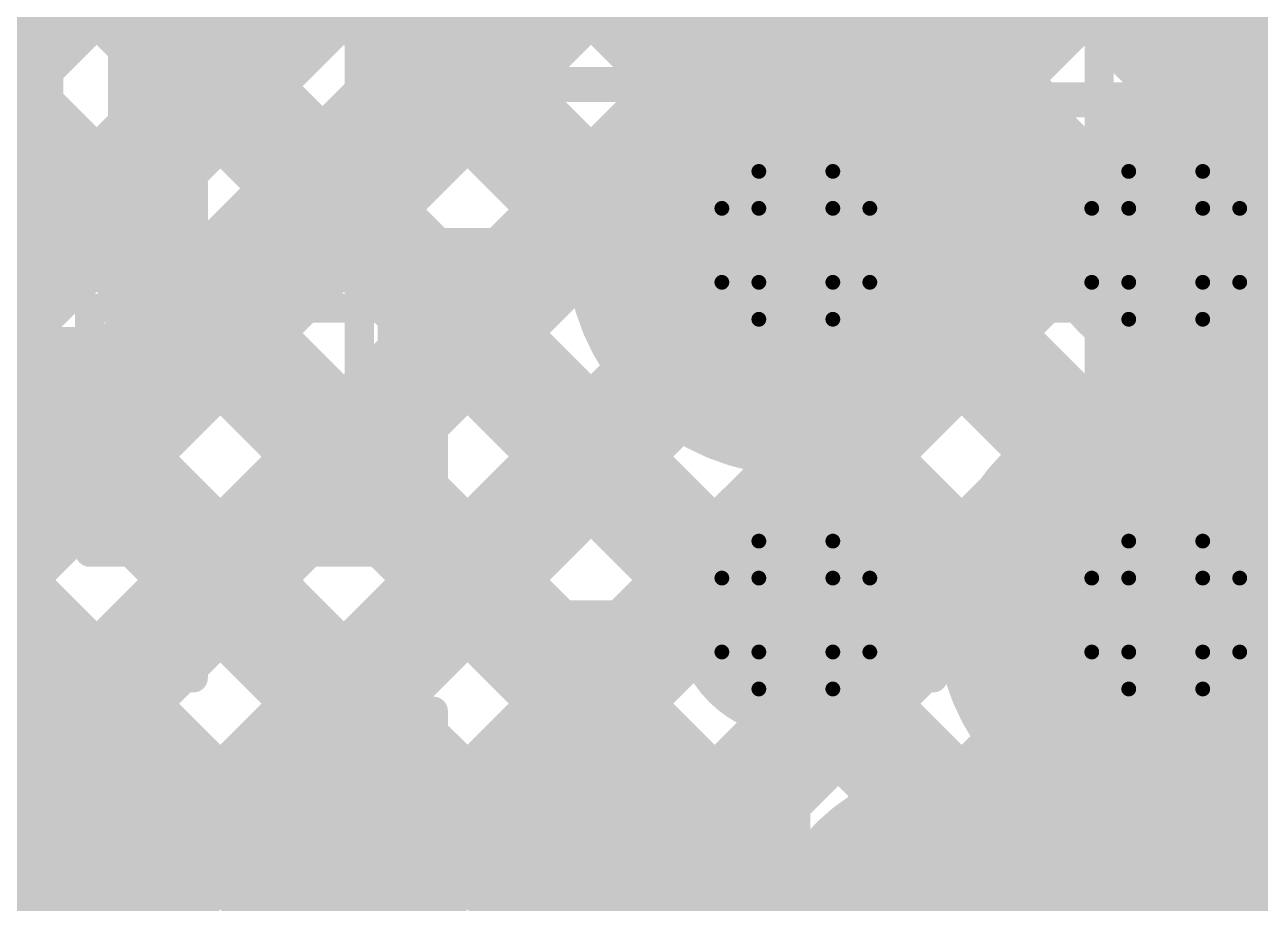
# Model space of a CAD drawing. Header units: millimetres. Extents: x 13 to 259, y -2 to 326.
# Drawn here: x 129.577 to 133.82, y 79.076 to 82.094 of the extents above; entities that cross this region are included whole.
import ezdxf

# ---------------------------------------------------------------- set-up
doc = ezdxf.new("R2010")
doc.units = ezdxf.units.MM
for name, color, linetype in [('BottomLayer', 5, 'Continuous'), ('ConnectLayer', 7, 'Continuous'), ('DrillDrawing', 1, 'Continuous'), ('Mechanical14', 56, 'Continuous'), ('Mechanical8', 56, 'Continuous'), ('MidLayer1', 16, 'Continuous'), ('MidLayer2', 76, 'Continuous'), ('MidLayer3', 90, 'Continuous'), ('MidLayer4', 156, 'Continuous'), ('MidLayer5', 130, 'Continuous'), ('MidLayer6', 216, 'Continuous'), ('MultiLayer', 9, 'Continuous'), ('TopLayer', 1, 'Continuous'), ('TopPaste', 8, 'Continuous'), ('TopSolder', 216, 'Continuous')]:
    doc.layers.add(name, color=color, linetype=linetype)

# ---------------------------------------------------------------- blocks, each defined once
blk = doc.blocks.new('SAMTEC_ASP_127797_01_185')
at = {"layer": 'Mechanical14', "const_width": 0.1}
for points in [[(20.6248, -1.8796), (20.0152, -1.8796)], [(20.6248, -2.0206), (20.6248, -1.8796)], [(21.8948, -1.8796), (21.2852, -1.8796)], [(21.2852, -2.0206), (21.2852, -1.8796)], [(21.8948, -2.0206), (21.8948, -1.8796)], [(23.1648, -1.8796), (22.5552, -1.8796)], [(22.5552, -2.0206), (22.5552, -1.8796)], [(23.1648, -2.0206), (23.1648, -1.8796)], [(20.7391, -2.0206), (20.6248, -2.0206)], [(20.7391, -2.3762), (20.7391, -2.0206)], [(21.2852, -2.0206), (21.1709, -2.0206)], [(21.1709, -2.3762), (21.1709, -2.0206)], [(22.0091, -2.0206), (21.8948, -2.0206)], [(22.0091, -2.3762), (22.0091, -2.0206)], [(22.5552, -2.0206), (22.4409, -2.0206)], [(22.4409, -2.3762), (22.4409, -2.0206)], [(23.2791, -2.0206), (23.1648, -2.0206)], [(20.7391, -2.1336), (19.9009, -2.1336)], [(22.0091, -2.1336), (21.1709, -2.1336)], [(23.2791, -2.1336), (22.4409, -2.1336)], [(21.1709, -2.3762), (20.7391, -2.3762)], [(22.4409, -2.3762), (22.0091, -2.3762)], [(20.7391, -3.0594), (20.7391, -2.7038)], [(21.1709, -2.7038), (20.7391, -2.7038)], [(21.1709, -3.0594), (21.1709, -2.7038)], [(22.4409, -2.7038), (22.0091, -2.7038)], [(22.0091, -3.0594), (22.0091, -2.7038)], [(22.4409, -3.0594), (22.4409, -2.7038)], [(20.7391, -2.9464), (19.9009, -2.9464)], [(22.0091, -2.9464), (21.1709, -2.9464)], [(23.2791, -2.9464), (22.4409, -2.9464)], [(20.6248, -3.2004), (20.6248, -3.0594)], [(20.7391, -3.0594), (20.6248, -3.0594)], [(21.2852, -3.0594), (21.1709, -3.0594)], [(21.2852, -3.2004), (21.2852, -3.0594)], [(21.8948, -3.2004), (21.8948, -3.0594)], [(22.0091, -3.0594), (21.8948, -3.0594)], [(22.5552, -3.0594), (22.4409, -3.0594)], [(22.5552, -3.2004), (22.5552, -3.0594)], [(23.1648, -3.2004), (23.1648, -3.0594)], [(23.2791, -3.0594), (23.1648, -3.0594)], [(20.6248, -3.2004), (20.0152, -3.2004)], [(21.8948, -3.2004), (21.2852, -3.2004)], [(23.1648, -3.2004), (22.5552, -3.2004)], [(20.6248, -4.4196), (20.0152, -4.4196)], [(20.6248, -4.5606), (20.6248, -4.4196)], [(21.8948, -4.4196), (21.2852, -4.4196)], [(21.2852, -4.5606), (21.2852, -4.4196)], [(21.8948, -4.5606), (21.8948, -4.4196)], [(23.1648, -4.4196), (22.5552, -4.4196)], [(22.5552, -4.5606), (22.5552, -4.4196)], [(23.1648, -4.5606), (23.1648, -4.4196)], [(20.7391, -4.5606), (20.6248, -4.5606)], [(20.7391, -4.9162), (20.7391, -4.5606)], [(21.2852, -4.5606), (21.1709, -4.5606)], [(21.1709, -4.9162), (21.1709, -4.5606)], [(22.0091, -4.5606), (21.8948, -4.5606)], [(22.0091, -4.9162), (22.0091, -4.5606)], [(22.5552, -4.5606), (22.4409, -4.5606)], [(22.4409, -4.9162), (22.4409, -4.5606)], [(23.2791, -4.5606), (23.1648, -4.5606)], [(20.7391, -4.6736), (19.9009, -4.6736)], [(22.0091, -4.6736), (21.1709, -4.6736)], [(23.2791, -4.6736), (22.4409, -4.6736)], [(21.1709, -4.9162), (20.7391, -4.9162)], [(22.4409, -4.9162), (22.0091, -4.9162)], [(20.7391, -5.5994), (20.7391, -5.2438)], [(21.1709, -5.2438), (20.7391, -5.2438)], [(21.1709, -5.5994), (21.1709, -5.2438)], [(22.0091, -5.5994), (22.0091, -5.2438)], [(22.4409, -5.2438), (22.0091, -5.2438)], [(22.4409, -5.5994), (22.4409, -5.2438)], [(20.7391, -5.4864), (19.9009, -5.4864)], [(20.7391, -5.4864), (19.9009, -5.4864)], [(22.0091, -5.4864), (21.1709, -5.4864)], [(22.0091, -5.4864), (21.1709, -5.4864)], [(23.2791, -5.4864), (22.4409, -5.4864)], [(23.2791, -5.4864), (22.4409, -5.4864)], [(20.6248, -5.7404), (20.6248, -5.5994)], [(20.7391, -5.5994), (20.6248, -5.5994)], [(21.2852, -5.5994), (21.1709, -5.5994)], [(21.2852, -5.7404), (21.2852, -5.5994)], [(21.8948, -5.7404), (21.8948, -5.5994)], [(22.0091, -5.5994), (21.8948, -5.5994)], [(22.5552, -5.5994), (22.4409, -5.5994)], [(22.5552, -5.7404), (22.5552, -5.5994)], [(23.1648, -5.7404), (23.1648, -5.5994)], [(23.2791, -5.5994), (23.1648, -5.5994)], [(20.6248, -5.7404), (20.0152, -5.7404)], [(20.6248, -5.7404), (20.0152, -5.7404)], [(21.8948, -5.7404), (21.2852, -5.7404)], [(21.8948, -5.7404), (21.2852, -5.7404)], [(23.1648, -5.7404), (22.5552, -5.7404)], [(23.1648, -5.7404), (22.5552, -5.7404)]]:
    blk.add_lwpolyline(points, dxfattribs=at)
at = {"layer": 'Mechanical14', "const_width": 0.05}
for points in [[(20.5998, -1.8796, 1), (20.6498, -1.8796, 1)], [(20.5998, -1.8796, 1), (20.6498, -1.8796, 1)], [(21.2602, -1.8796, 1), (21.3102, -1.8796, 1)], [(21.2602, -1.8796, 1), (21.3102, -1.8796, 1)], [(21.8698, -1.8796, 1), (21.9198, -1.8796, 1)], [(21.8698, -1.8796, 1), (21.9198, -1.8796, 1)], [(22.5302, -1.8796, 1), (22.5802, -1.8796, 1)], [(22.5302, -1.8796, 1), (22.5802, -1.8796, 1)], [(23.1398, -1.8796, 1), (23.1898, -1.8796, 1)], [(23.1398, -1.8796, 1), (23.1898, -1.8796, 1)], [(20.5998, -2.0206, 1), (20.6498, -2.0206, 1)], [(20.5998, -2.0206, 1), (20.6498, -2.0206, 1)], [(20.7141, -2.0206, 1), (20.7641, -2.0206, 1)], [(20.7141, -2.0206, 1), (20.7641, -2.0206, 1)], [(21.1459, -2.0206, 1), (21.1959, -2.0206, 1)], [(21.1459, -2.0206, 1), (21.1959, -2.0206, 1)], [(21.2602, -2.0206, 1), (21.3102, -2.0206, 1)], [(21.2602, -2.0206, 1), (21.3102, -2.0206, 1)], [(21.8698, -2.0206, 1), (21.9198, -2.0206, 1)], [(21.8698, -2.0206, 1), (21.9198, -2.0206, 1)], [(21.9841, -2.0206, 1), (22.0341, -2.0206, 1)], [(21.9841, -2.0206, 1), (22.0341, -2.0206, 1)], [(22.4159, -2.0206, 1), (22.4659, -2.0206, 1)], [(22.4159, -2.0206, 1), (22.4659, -2.0206, 1)], [(22.5302, -2.0206, 1), (22.5802, -2.0206, 1)], [(22.5302, -2.0206, 1), (22.5802, -2.0206, 1)], [(23.1398, -2.0206, 1), (23.1898, -2.0206, 1)], [(23.1398, -2.0206, 1), (23.1898, -2.0206, 1)], [(20.7141, -2.1336, 1), (20.7641, -2.1336, 1)], [(21.1459, -2.1336, 1), (21.1959, -2.1336, 1)], [(21.9841, -2.1336, 1), (22.0341, -2.1336, 1)], [(22.4159, -2.1336, 1), (22.4659, -2.1336, 1)], [(20.7141, -2.3762, 1), (20.7641, -2.3762, 1)], [(20.7141, -2.3762, 1), (20.7641, -2.3762, 1)], [(21.1459, -2.3762, 1), (21.1959, -2.3762, 1)], [(21.1459, -2.3762, 1), (21.1959, -2.3762, 1)], [(21.9841, -2.3762, 1), (22.0341, -2.3762, 1)], [(21.9841, -2.3762, 1), (22.0341, -2.3762, 1)], [(22.4159, -2.3762, 1), (22.4659, -2.3762, 1)], [(22.4159, -2.3762, 1), (22.4659, -2.3762, 1)], [(20.7141, -2.7038, 1), (20.7641, -2.7038, 1)], [(20.7141, -2.7038, 1), (20.7641, -2.7038, 1)], [(21.1459, -2.7038, 1), (21.1959, -2.7038, 1)], [(21.1459, -2.7038, 1), (21.1959, -2.7038, 1)], [(21.9841, -2.7038, 1), (22.0341, -2.7038, 1)], [(21.9841, -2.7038, 1), (22.0341, -2.7038, 1)], [(22.4159, -2.7038, 1), (22.4659, -2.7038, 1)], [(22.4159, -2.7038, 1), (22.4659, -2.7038, 1)], [(20.7141, -2.9464, 1), (20.7641, -2.9464, 1)], [(21.1459, -2.9464, 1), (21.1959, -2.9464, 1)], [(21.9841, -2.9464, 1), (22.0341, -2.9464, 1)], [(22.4159, -2.9464, 1), (22.4659, -2.9464, 1)], [(20.5998, -3.0594, 1), (20.6498, -3.0594, 1)], [(20.5998, -3.0594, 1), (20.6498, -3.0594, 1)], [(20.7141, -3.0594, 1), (20.7641, -3.0594, 1)], [(20.7141, -3.0594, 1), (20.7641, -3.0594, 1)], [(21.1459, -3.0594, 1), (21.1959, -3.0594, 1)], [(21.1459, -3.0594, 1), (21.1959, -3.0594, 1)], [(21.2602, -3.0594, 1), (21.3102, -3.0594, 1)], [(21.2602, -3.0594, 1), (21.3102, -3.0594, 1)], [(21.8698, -3.0594, 1), (21.9198, -3.0594, 1)], [(21.8698, -3.0594, 1), (21.9198, -3.0594, 1)], [(21.9841, -3.0594, 1), (22.0341, -3.0594, 1)], [(21.9841, -3.0594, 1), (22.0341, -3.0594, 1)], [(22.4159, -3.0594, 1), (22.4659, -3.0594, 1)], [(22.4159, -3.0594, 1), (22.4659, -3.0594, 1)], [(22.5302, -3.0594, 1), (22.5802, -3.0594, 1)], [(22.5302, -3.0594, 1), (22.5802, -3.0594, 1)], [(23.1398, -3.0594, 1), (23.1898, -3.0594, 1)], [(23.1398, -3.0594, 1), (23.1898, -3.0594, 1)], [(20.5998, -3.2004, 1), (20.6498, -3.2004, 1)], [(20.5998, -3.2004, 1), (20.6498, -3.2004, 1)], [(21.2602, -3.2004, 1), (21.3102, -3.2004, 1)], [(21.2602, -3.2004, 1), (21.3102, -3.2004, 1)], [(21.8698, -3.2004, 1), (21.9198, -3.2004, 1)], [(21.8698, -3.2004, 1), (21.9198, -3.2004, 1)], [(22.5302, -3.2004, 1), (22.5802, -3.2004, 1)], [(22.5302, -3.2004, 1), (22.5802, -3.2004, 1)], [(23.1398, -3.2004, 1), (23.1898, -3.2004, 1)], [(23.1398, -3.2004, 1), (23.1898, -3.2004, 1)], [(20.5998, -4.4196, 1), (20.6498, -4.4196, 1)], [(20.5998, -4.4196, 1), (20.6498, -4.4196, 1)], [(21.2602, -4.4196, 1), (21.3102, -4.4196, 1)], [(21.2602, -4.4196, 1), (21.3102, -4.4196, 1)], [(21.8698, -4.4196, 1), (21.9198, -4.4196, 1)], [(21.8698, -4.4196, 1), (21.9198, -4.4196, 1)], [(22.5302, -4.4196, 1), (22.5802, -4.4196, 1)], [(22.5302, -4.4196, 1), (22.5802, -4.4196, 1)], [(23.1398, -4.4196, 1), (23.1898, -4.4196, 1)], [(23.1398, -4.4196, 1), (23.1898, -4.4196, 1)], [(20.5998, -4.5606, 1), (20.6498, -4.5606, 1)], [(20.5998, -4.5606, 1), (20.6498, -4.5606, 1)], [(20.7141, -4.5606, 1), (20.7641, -4.5606, 1)], [(20.7141, -4.5606, 1), (20.7641, -4.5606, 1)], [(21.1459, -4.5606, 1), (21.1959, -4.5606, 1)], [(21.1459, -4.5606, 1), (21.1959, -4.5606, 1)], [(21.2602, -4.5606, 1), (21.3102, -4.5606, 1)], [(21.2602, -4.5606, 1), (21.3102, -4.5606, 1)], [(21.8698, -4.5606, 1), (21.9198, -4.5606, 1)], [(21.8698, -4.5606, 1), (21.9198, -4.5606, 1)], [(21.9841, -4.5606, 1), (22.0341, -4.5606, 1)], [(21.9841, -4.5606, 1), (22.0341, -4.5606, 1)], [(22.4159, -4.5606, 1), (22.4659, -4.5606, 1)], [(22.4159, -4.5606, 1), (22.4659, -4.5606, 1)], [(22.5302, -4.5606, 1), (22.5802, -4.5606, 1)], [(22.5302, -4.5606, 1), (22.5802, -4.5606, 1)], [(23.1398, -4.5606, 1), (23.1898, -4.5606, 1)], [(23.1398, -4.5606, 1), (23.1898, -4.5606, 1)], [(20.7141, -4.6736, 1), (20.7641, -4.6736, 1)], [(21.1459, -4.6736, 1), (21.1959, -4.6736, 1)], [(21.9841, -4.6736, 1), (22.0341, -4.6736, 1)], [(22.4159, -4.6736, 1), (22.4659, -4.6736, 1)], [(20.7141, -4.9162, 1), (20.7641, -4.9162, 1)], [(20.7141, -4.9162, 1), (20.7641, -4.9162, 1)], [(21.1459, -4.9162, 1), (21.1959, -4.9162, 1)], [(21.1459, -4.9162, 1), (21.1959, -4.9162, 1)], [(21.9841, -4.9162, 1), (22.0341, -4.9162, 1)], [(21.9841, -4.9162, 1), (22.0341, -4.9162, 1)], [(22.4159, -4.9162, 1), (22.4659, -4.9162, 1)], [(22.4159, -4.9162, 1), (22.4659, -4.9162, 1)], [(20.7141, -5.2438, 1), (20.7641, -5.2438, 1)], [(20.7141, -5.2438, 1), (20.7641, -5.2438, 1)], [(21.1459, -5.2438, 1), (21.1959, -5.2438, 1)], [(21.1459, -5.2438, 1), (21.1959, -5.2438, 1)], [(21.9841, -5.2438, 1), (22.0341, -5.2438, 1)], [(21.9841, -5.2438, 1), (22.0341, -5.2438, 1)], [(22.4159, -5.2438, 1), (22.4659, -5.2438, 1)], [(22.4159, -5.2438, 1), (22.4659, -5.2438, 1)], [(20.7141, -5.4864, 1), (20.7641, -5.4864, 1)], [(20.7141, -5.4864, 1), (20.7641, -5.4864, 1)], [(21.1459, -5.4864, 1), (21.1959, -5.4864, 1)], [(21.1459, -5.4864, 1), (21.1959, -5.4864, 1)], [(21.9841, -5.4864, 1), (22.0341, -5.4864, 1)], [(21.9841, -5.4864, 1), (22.0341, -5.4864, 1)], [(22.4159, -5.4864, 1), (22.4659, -5.4864, 1)], [(22.4159, -5.4864, 1), (22.4659, -5.4864, 1)], [(20.5998, -5.5994, 1), (20.6498, -5.5994, 1)], [(20.5998, -5.5994, 1), (20.6498, -5.5994, 1)], [(20.7141, -5.5994, 1), (20.7641, -5.5994, 1)], [(20.7141, -5.5994, 1), (20.7641, -5.5994, 1)], [(21.1459, -5.5994, 1), (21.1959, -5.5994, 1)], [(21.1459, -5.5994, 1), (21.1959, -5.5994, 1)], [(21.2602, -5.5994, 1), (21.3102, -5.5994, 1)], [(21.2602, -5.5994, 1), (21.3102, -5.5994, 1)], [(21.8698, -5.5994, 1), (21.9198, -5.5994, 1)], [(21.8698, -5.5994, 1), (21.9198, -5.5994, 1)], [(21.9841, -5.5994, 1), (22.0341, -5.5994, 1)], [(21.9841, -5.5994, 1), (22.0341, -5.5994, 1)], [(22.4159, -5.5994, 1), (22.4659, -5.5994, 1)], [(22.4159, -5.5994, 1), (22.4659, -5.5994, 1)], [(22.5302, -5.5994, 1), (22.5802, -5.5994, 1)], [(22.5302, -5.5994, 1), (22.5802, -5.5994, 1)], [(23.1398, -5.5994, 1), (23.1898, -5.5994, 1)], [(23.1398, -5.5994, 1), (23.1898, -5.5994, 1)], [(20.5998, -5.7404, 1), (20.6498, -5.7404, 1)], [(20.5998, -5.7404, 1), (20.6498, -5.7404, 1)], [(20.5998, -5.7404, 1), (20.6498, -5.7404, 1)], [(21.2602, -5.7404, 1), (21.3102, -5.7404, 1)], [(21.2602, -5.7404, 1), (21.3102, -5.7404, 1)], [(21.2602, -5.7404, 1), (21.3102, -5.7404, 1)], [(21.8698, -5.7404, 1), (21.9198, -5.7404, 1)], [(21.8698, -5.7404, 1), (21.9198, -5.7404, 1)], [(21.8698, -5.7404, 1), (21.9198, -5.7404, 1)], [(22.5302, -5.7404, 1), (22.5802, -5.7404, 1)], [(22.5302, -5.7404, 1), (22.5802, -5.7404, 1)], [(22.5302, -5.7404, 1), (22.5802, -5.7404, 1)], [(23.1398, -5.7404, 1), (23.1898, -5.7404, 1)], [(23.1398, -5.7404, 1), (23.1898, -5.7404, 1)], [(23.1398, -5.7404, 1), (23.1898, -5.7404, 1)]]:
    blk.add_lwpolyline(points, format="xyb", close=True, dxfattribs=at)
at = {"layer": 'Mechanical8', "const_width": 0.1}
for points in [[(20.955, -1.905), (20.955, -0.905)], [(22.225, -1.905), (22.225, -0.905)], [(20.685, -1.905), (19.685, -1.905)], [(20.955, -1.905), (19.955, -1.905)], [(20.955, -2.905), (20.955, -1.905)], [(21.955, -1.905), (20.955, -1.905)], [(22.225, -1.905), (21.225, -1.905)], [(22.225, -2.905), (22.225, -1.905)], [(23.225, -1.905), (22.225, -1.905)], [(23.495, -1.905), (22.495, -1.905)], [(20.955, -3.175), (20.955, -2.175)], [(22.225, -3.175), (22.225, -2.175)], [(20.685, -3.175), (19.685, -3.175)], [(20.955, -3.175), (19.955, -3.175)], [(20.955, -4.175), (20.955, -3.175)], [(21.955, -3.175), (20.955, -3.175)], [(22.225, -3.175), (21.225, -3.175)], [(22.225, -4.175), (22.225, -3.175)], [(23.225, -3.175), (22.225, -3.175)], [(23.495, -3.175), (22.495, -3.175)]]:
    blk.add_lwpolyline(points, dxfattribs=at)
at = {"layer": 'Mechanical8', "const_width": 0.05}
for points in [[(20.66, -1.905, 1), (20.71, -1.905, 1)], [(20.93, -1.905, 1), (20.98, -1.905, 1)], [(20.93, -1.905, 1), (20.98, -1.905, 1)], [(20.93, -1.905, 1), (20.98, -1.905, 1)], [(20.93, -1.905, 1), (20.98, -1.905, 1)], [(21.2, -1.905, 1), (21.25, -1.905, 1)], [(21.93, -1.905, 1), (21.98, -1.905, 1)], [(22.2, -1.905, 1), (22.25, -1.905, 1)], [(22.2, -1.905, 1), (22.25, -1.905, 1)], [(22.2, -1.905, 1), (22.25, -1.905, 1)], [(22.2, -1.905, 1), (22.25, -1.905, 1)], [(22.47, -1.905, 1), (22.52, -1.905, 1)], [(23.2, -1.905, 1), (23.25, -1.905, 1)], [(20.93, -2.175, 1), (20.98, -2.175, 1)], [(22.2, -2.175, 1), (22.25, -2.175, 1)], [(20.93, -2.905, 1), (20.98, -2.905, 1)], [(22.2, -2.905, 1), (22.25, -2.905, 1)], [(20.66, -3.175, 1), (20.71, -3.175, 1)], [(20.93, -3.175, 1), (20.98, -3.175, 1)], [(20.93, -3.175, 1), (20.98, -3.175, 1)], [(20.93, -3.175, 1), (20.98, -3.175, 1)], [(20.93, -3.175, 1), (20.98, -3.175, 1)], [(21.2, -3.175, 1), (21.25, -3.175, 1)], [(21.93, -3.175, 1), (21.98, -3.175, 1)], [(22.2, -3.175, 1), (22.25, -3.175, 1)], [(22.2, -3.175, 1), (22.25, -3.175, 1)], [(22.2, -3.175, 1), (22.25, -3.175, 1)], [(22.2, -3.175, 1), (22.25, -3.175, 1)], [(22.47, -3.175, 1), (22.52, -3.175, 1)], [(23.2, -3.175, 1), (23.25, -3.175, 1)], [(20.93, -4.175, 1), (20.98, -4.175, 1)], [(22.2, -4.175, 1), (22.25, -4.175, 1)]]:
    blk.add_lwpolyline(points, format="xyb", close=True, dxfattribs=at)
at = {"layer": 'TopLayer', "const_width": 0.32}
for points in [[(20.795, -1.905, 1), (21.115, -1.905, 1)], [(22.065, -1.905, 1), (22.385, -1.905, 1)], [(23.335, -1.905, 1), (23.655, -1.905, 1)], [(20.795, -3.175, 1), (21.115, -3.175, 1)], [(22.065, -3.175, 1), (22.385, -3.175, 1)], [(23.335, -3.175, 1), (23.655, -3.175, 1)]]:
    blk.add_lwpolyline(points, format="xyb", close=True, dxfattribs=at)
at = {"layer": 'TopPaste', "const_width": 0.32}
for points in [[(20.795, -1.905, 1), (21.115, -1.905, 1)], [(22.065, -1.905, 1), (22.385, -1.905, 1)], [(23.335, -1.905, 1), (23.655, -1.905, 1)], [(20.795, -3.175, 1), (21.115, -3.175, 1)], [(22.065, -3.175, 1), (22.385, -3.175, 1)], [(23.335, -3.175, 1), (23.655, -3.175, 1)]]:
    blk.add_lwpolyline(points, format="xyb", close=True, dxfattribs=at)
at = {"layer": 'TopSolder', "const_width": 0.4216}
for points in [[(20.7442, -1.905, 1), (21.1658, -1.905, 1)], [(22.0142, -1.905, 1), (22.4358, -1.905, 1)], [(23.2842, -1.905, 1), (23.7058, -1.905, 1)], [(20.7442, -3.175, 1), (21.1658, -3.175, 1)], [(22.0142, -3.175, 1), (22.4358, -3.175, 1)], [(23.2842, -3.175, 1), (23.7058, -3.175, 1)]]:
    blk.add_lwpolyline(points, format="xyb", close=True, dxfattribs=at)

msp = doc.modelspace()

# ---------------------------------------------------------------- linework, layer by layer
at = {"layer": 'BottomLayer', "const_width": 0.25}
for points in [[(132.1001, 81.3357, 1), (132.35, 81.3357, 1)], [(133.3701, 81.3357, 1), (133.62, 81.3357, 1)], [(132.1001, 80.0657, 1), (132.35, 80.0657, 1)], [(133.3701, 80.0657, 1), (133.62, 80.0657, 1)]]:
    msp.add_lwpolyline(points, format="xyb", close=True, dxfattribs=at)
at = {"layer": 'ConnectLayer', "const_width": 0.4}
for points in [[(118.4579, 97.068), (137.4218, 78.1041)], [(118.4579, 97.068), (137.4218, 78.1041)], [(114.7732, 96.51), (135.1583, 76.1249)], [(114.7732, 96.51), (135.1583, 76.1249)], [(117.715, 95.2653), (131.6351, 81.3451)], [(117.715, 95.2653), (131.6351, 81.3451)], [(117.3859, 94.7458), (133.006, 79.1257)], [(117.3859, 94.7458), (133.006, 79.1257)], [(121.3698, 69.6096), (143.6009, 91.8407)], [(121.3698, 69.6096), (143.6009, 91.8407)], [(129.7822, 78.022), (143.6009, 91.8407)], [(133.1602, 80.5515), (143.6087, 91)], [(133.1602, 80.5515), (143.6087, 91)], [(133.1602, 80.5515), (143.6087, 91)], [(133.926, 80.4687), (143.8676, 90.4104)], [(133.926, 80.4687), (143.8676, 90.4104)], [(133.926, 80.4687), (143.8676, 90.4104)], [(133.6661, 79.3604), (143.6826, 89.3768)], [(133.6661, 79.3604), (143.6826, 89.3768)], [(133.6661, 79.3604), (143.6826, 89.3768)], [(126.1417, 88.5356), (136.8182, 77.8591)], [(126.1417, 88.5356), (136.8182, 77.8591)], [(125.7044, 88.1244), (131.964, 81.8648)], [(125.7044, 88.1244), (131.964, 81.8648)], [(128.0573, 87.4686), (137.4218, 78.1041)], [(127.633, 87.0443), (136.8182, 77.8591)], [(127.2087, 86.62), (131.964, 81.8648)], [(126.7845, 86.1958), (131.6351, 81.3451)], [(132.6533, 81.7416), (136.8992, 85.9875)], [(132.6533, 81.7416), (136.8992, 85.9875)], [(132.6533, 81.7416), (136.8992, 85.9875)], [(126.3602, 85.7715), (133.006, 79.1257)], [(125.936, 85.3472), (135.1583, 76.1249)], [(126.2861, 77.9201), (133.0863, 84.7202)], [(126.2861, 77.9201), (133.0863, 84.7202)], [(128.0852, 79.7191), (133.0863, 84.7202)], [(126.4494, 78.9319), (132.0891, 84.5716)], [(126.4494, 78.9319), (132.0891, 84.5716)], [(127.6609, 80.1433), (132.0891, 84.5716)], [(126.0092, 84.4255), (134.6235, 75.8112)], [(126.0092, 84.4255), (134.6235, 75.8112)], [(126.0092, 84.4255), (134.6235, 75.8112)], [(125.2599, 84.3262), (134.3552, 75.2309)], [(125.2599, 84.3262), (134.3552, 75.2309)], [(125.2599, 84.3262), (134.0004, 75.5858)], [(120.3412, 71.1266), (132.9279, 83.7133)], [(120.3412, 71.1266), (132.9279, 83.7133)], [(128.5094, 79.2948), (132.9279, 83.7133)], [(131.8702, 81.8071), (133.3637, 83.3005)], [(131.8702, 81.8071), (133.3637, 83.3005)], [(131.8702, 81.8071), (133.3637, 83.3005)], [(126.5761, 83.01), (130.2211, 79.365)], [(127.4247, 83.01), (131.0697, 79.365)], [(128.2732, 83.01), (132.2985, 78.9847)], [(129.1217, 83.01), (132.7686, 79.3631)], [(126.8826, 79.365), (130.2633, 82.7457)], [(127.7311, 79.365), (131.1118, 82.7457)], [(128.5796, 79.365), (131.9603, 82.7457)], [(130.2345, 82.7457), (131.6351, 81.3451)], [(131.0831, 82.7457), (131.964, 81.8648)], [(131.1252, 79.365), (134.5059, 82.7457)], [(131.8702, 81.8071), (132.8088, 82.7457)], [(131.9316, 82.7457), (135.3123, 79.365)], [(132.6533, 81.7416), (133.6574, 82.7457)], [(132.7801, 82.7457), (136.1608, 79.365)], [(133.1602, 80.5515), (135.3544, 82.7457)], [(133.6661, 79.3604), (137.0515, 82.7457)], [(133.926, 80.4687), (136.203, 82.7457)], [(126.1644, 82.5732), (139.4893, 69.2484)], [(126.1644, 82.5732), (139.4893, 69.2484)], [(126.1644, 82.5732), (133.1518, 75.5858)], [(122.1209, 72.0578), (131.7537, 81.6905)], [(122.1209, 72.0578), (131.7537, 81.6905)], [(128.9337, 78.8705), (131.7537, 81.6905)], [(129.4281, 79.365), (131.7537, 81.6905)], [(132.7541, 81.0746), (133.234, 80.5948)], [(132.7541, 81.0746), (133.234, 80.5948)], [(132.7541, 81.0746), (133.234, 80.5948)], [(132.7541, 81.0746), (133.234, 80.5948)], [(122.6057, 71.6941), (131.8192, 80.9075)], [(122.6057, 71.6941), (131.8192, 80.9075)], [(129.3579, 78.4463), (131.8192, 80.9075)], [(130.2767, 79.365), (131.8192, 80.9075)], [(132.2345, 80.7458), (132.9051, 80.0751)], [(132.2345, 80.7458), (132.9051, 80.0751)], [(132.2345, 80.7458), (132.9051, 80.0751)], [(132.2345, 80.7458), (132.9051, 80.0751)], [(124.5906, 71.9818), (133.0093, 80.4006)], [(124.5906, 71.9818), (133.0093, 80.4006)], [(130.2065, 77.5978), (133.0093, 80.4006)], [(131.903, 79.2943), (133.0093, 80.4006)], [(124.9142, 71.457), (133.092, 79.6348)], [(124.9142, 71.457), (133.092, 79.6348)], [(130.6307, 77.1735), (133.092, 79.6348)], [(132.8223, 79.365), (133.092, 79.6348)], [(133.5045, 79.4758), (133.6048, 79.3754)], [(133.5045, 79.4758), (133.6048, 79.3754)], [(133.5045, 79.4758), (133.6048, 79.3754)], [(133.5045, 79.4758), (133.6048, 79.3754)], [(126.3857, 79.365), (131.6358, 79.365)], [(132.8143, 79.365), (132.9058, 79.365)]]:
    msp.add_lwpolyline(points, dxfattribs=at)
at = {"layer": 'ConnectLayer'}
for points, const_width in [([(132.815, 81.3357, 1), (131.6351, 81.3357, 1)], 0.4), ([(132.815, 81.3357, 1), (131.6351, 81.3357, 1)], 0.4), ([(132.815, 81.3357, 1), (131.6351, 81.3357, 1)], 0.4), ([(132.815, 81.3357, 1), (131.6351, 81.3357, 1)], 0.4), ([(131.864, 81.8648, 1), (132.064, 81.8648, 1)], 0.2), ([(131.864, 81.8648, 1), (132.064, 81.8648, 1)], 0.2), ([(131.864, 81.8648, 1), (132.064, 81.8648, 1)], 0.2), ([(131.864, 81.8648, 1), (132.064, 81.8648, 1)], 0.2), ([(131.7702, 81.8071, 1), (131.9702, 81.8071, 1)], 0.2), ([(131.7702, 81.8071, 1), (131.9702, 81.8071, 1)], 0.2), ([(131.7702, 81.8071, 1), (131.9702, 81.8071, 1)], 0.2), ([(131.7702, 81.8071, 1), (131.9702, 81.8071, 1)], 0.2), ([(132.5533, 81.7416, 1), (132.7533, 81.7416, 1)], 0.2), ([(132.5533, 81.7416, 1), (132.7533, 81.7416, 1)], 0.2), ([(132.5533, 81.7416, 1), (132.7533, 81.7416, 1)], 0.2), ([(132.5533, 81.7416, 1), (132.7533, 81.7416, 1)], 0.2), ([(131.6537, 81.6905, 1), (131.8537, 81.6905, 1)], 0.2), ([(131.6537, 81.6905, 1), (131.8537, 81.6905, 1)], 0.2), ([(131.6537, 81.6905, 1), (131.8537, 81.6905, 1)], 0.2), ([(131.6537, 81.6905, 1), (131.8537, 81.6905, 1)], 0.2), ([(131.5351, 81.3451, 1), (131.7351, 81.3451, 1)], 0.2), ([(131.5351, 81.3451, 1), (131.7351, 81.3451, 1)], 0.2), ([(131.5351, 81.3451, 1), (131.7351, 81.3451, 1)], 0.2), ([(131.5351, 81.3451, 1), (131.7351, 81.3451, 1)], 0.2), ([(131.5351, 81.3357, 1), (131.7351, 81.3357, 1)], 0.2), ([(131.5351, 81.3357, 1), (131.7351, 81.3357, 1)], 0.2), ([(131.5351, 81.3357, 1), (131.7351, 81.3357, 1)], 0.2), ([(131.5351, 81.3357, 1), (131.7351, 81.3357, 1)], 0.2), ([(132.715, 81.3357, 1), (132.915, 81.3357, 1)], 0.2), ([(132.715, 81.3357, 1), (132.915, 81.3357, 1)], 0.2), ([(132.715, 81.3357, 1), (132.915, 81.3357, 1)], 0.2), ([(132.715, 81.3357, 1), (132.915, 81.3357, 1)], 0.2), ([(132.6541, 81.0746, 1), (132.8541, 81.0746, 1)], 0.2), ([(132.6541, 81.0746, 1), (132.8541, 81.0746, 1)], 0.2), ([(132.6541, 81.0746, 1), (132.8541, 81.0746, 1)], 0.2), ([(132.6541, 81.0746, 1), (132.8541, 81.0746, 1)], 0.2), ([(131.7192, 80.9075, 1), (131.9192, 80.9075, 1)], 0.2), ([(131.7192, 80.9075, 1), (131.9192, 80.9075, 1)], 0.2), ([(131.7192, 80.9075, 1), (131.9192, 80.9075, 1)], 0.2), ([(131.7192, 80.9075, 1), (131.9192, 80.9075, 1)], 0.2), ([(132.1345, 80.7458, 1), (132.3345, 80.7458, 1)], 0.2), ([(132.1345, 80.7458, 1), (132.3345, 80.7458, 1)], 0.2), ([(132.1345, 80.7458, 1), (132.3345, 80.7458, 1)], 0.2), ([(132.1345, 80.7458, 1), (132.3345, 80.7458, 1)], 0.2), ([(134.085, 80.0657, 1), (132.9051, 80.0657, 1)], 0.4), ([(134.085, 80.0657, 1), (132.9051, 80.0657, 1)], 0.4), ([(134.085, 80.0657, 1), (132.9051, 80.0657, 1)], 0.4), ([(134.085, 80.0657, 1), (132.9051, 80.0657, 1)], 0.4), ([(133.134, 80.5948, 1), (133.334, 80.5948, 1)], 0.2), ([(133.134, 80.5948, 1), (133.334, 80.5948, 1)], 0.2), ([(133.134, 80.5948, 1), (133.334, 80.5948, 1)], 0.2), ([(133.134, 80.5948, 1), (133.334, 80.5948, 1)], 0.2), ([(133.0602, 80.5515, 1), (133.2602, 80.5515, 1)], 0.2), ([(133.0602, 80.5515, 1), (133.2602, 80.5515, 1)], 0.2), ([(133.0602, 80.5515, 1), (133.2602, 80.5515, 1)], 0.2), ([(133.0602, 80.5515, 1), (133.2602, 80.5515, 1)], 0.2), ([(133.826, 80.4687, 1), (134.026, 80.4687, 1)], 0.2), ([(133.826, 80.4687, 1), (134.026, 80.4687, 1)], 0.2), ([(133.826, 80.4687, 1), (134.026, 80.4687, 1)], 0.2), ([(133.826, 80.4687, 1), (134.026, 80.4687, 1)], 0.2), ([(132.9093, 80.4006, 1), (133.1093, 80.4006, 1)], 0.2), ([(132.9093, 80.4006, 1), (133.1093, 80.4006, 1)], 0.2), ([(132.9093, 80.4006, 1), (133.1093, 80.4006, 1)], 0.2), ([(132.9093, 80.4006, 1), (133.1093, 80.4006, 1)], 0.2), ([(132.8051, 80.0751, 1), (133.0051, 80.0751, 1)], 0.2), ([(132.8051, 80.0751, 1), (133.0051, 80.0751, 1)], 0.2), ([(132.8051, 80.0751, 1), (133.0051, 80.0751, 1)], 0.2), ([(132.8051, 80.0751, 1), (133.0051, 80.0751, 1)], 0.2), ([(132.8051, 80.0657, 1), (133.0051, 80.0657, 1)], 0.2), ([(132.8051, 80.0657, 1), (133.0051, 80.0657, 1)], 0.2), ([(132.8051, 80.0657, 1), (133.0051, 80.0657, 1)], 0.2), ([(132.8051, 80.0657, 1), (133.0051, 80.0657, 1)], 0.2), ([(132.992, 79.6348, 1), (133.192, 79.6348, 1)], 0.2), ([(132.992, 79.6348, 1), (133.192, 79.6348, 1)], 0.2), ([(132.992, 79.6348, 1), (133.192, 79.6348, 1)], 0.2), ([(132.992, 79.6348, 1), (133.192, 79.6348, 1)], 0.2), ([(133.4045, 79.4758, 1), (133.6045, 79.4758, 1)], 0.2), ([(133.4045, 79.4758, 1), (133.6045, 79.4758, 1)], 0.2), ([(133.4045, 79.4758, 1), (133.6045, 79.4758, 1)], 0.2), ([(133.4045, 79.4758, 1), (133.6045, 79.4758, 1)], 0.2), ([(134.085, 78.7957, 1), (132.9051, 78.7957, 1)], 0.4), ([(134.085, 78.7957, 1), (132.9051, 78.7957, 1)], 0.4), ([(134.085, 78.7957, 1), (132.9051, 78.7957, 1)], 0.4), ([(129.3281, 79.365, 1), (129.5281, 79.365, 1)], 0.2), ([(130.1211, 79.365, 1), (130.3211, 79.365, 1)], 0.2), ([(130.1767, 79.365, 1), (130.3767, 79.365, 1)], 0.2), ([(130.9697, 79.365, 1), (131.1697, 79.365, 1)], 0.2), ([(131.0252, 79.365, 1), (131.2252, 79.365, 1)], 0.2), ([(131.5358, 79.365, 1), (131.7358, 79.365, 1)], 0.2), ([(131.5358, 79.365, 1), (131.7358, 79.365, 1)], 0.2), ([(131.5358, 79.365, 1), (131.7358, 79.365, 1)], 0.2), ([(132.6686, 79.3631, 1), (132.8686, 79.3631, 1)], 0.2), ([(132.7143, 79.365, 1), (132.9143, 79.365, 1)], 0.2), ([(132.7143, 79.365, 1), (132.9143, 79.365, 1)], 0.2), ([(132.7223, 79.365, 1), (132.9223, 79.365, 1)], 0.2), ([(132.8058, 79.365, 1), (133.0058, 79.365, 1)], 0.2), ([(132.8058, 79.365, 1), (133.0058, 79.365, 1)], 0.2), ([(132.8058, 79.365, 1), (133.0058, 79.365, 1)], 0.2), ([(133.5048, 79.3754, 1), (133.7048, 79.3754, 1)], 0.2), ([(133.5048, 79.3754, 1), (133.7048, 79.3754, 1)], 0.2), ([(133.5048, 79.3754, 1), (133.7048, 79.3754, 1)], 0.2), ([(133.5048, 79.3754, 1), (133.7048, 79.3754, 1)], 0.2), ([(133.5661, 79.3604, 1), (133.7661, 79.3604, 1)], 0.2), ([(133.5661, 79.3604, 1), (133.7661, 79.3604, 1)], 0.2), ([(133.5661, 79.3604, 1), (133.7661, 79.3604, 1)], 0.2), ([(133.5661, 79.3604, 1), (133.7661, 79.3604, 1)], 0.2), ([(131.803, 79.2943, 1), (132.003, 79.2943, 1)], 0.2), ([(133.0764, 79.2923, 1), (133.2764, 79.2923, 1)], 0.2), ([(133.0764, 79.2923, 1), (133.2764, 79.2923, 1)], 0.2), ([(133.0764, 79.2923, 1), (133.2764, 79.2923, 1)], 0.2), ([(133.7137, 79.2923, 1), (133.9137, 79.2923, 1)], 0.2), ([(133.7137, 79.2923, 1), (133.9137, 79.2923, 1)], 0.2), ([(132.906, 79.1257, 1), (133.106, 79.1257, 1)], 0.2), ([(132.906, 79.1257, 1), (133.106, 79.1257, 1)], 0.2), ([(132.906, 79.1257, 1), (133.106, 79.1257, 1)], 0.2), ([(132.1985, 78.9847, 1), (132.3985, 78.9847, 1)], 0.2)]:
    msp.add_lwpolyline(points, format="xyb", close=True, dxfattribs=dict(at, const_width=const_width))
at = {"layer": 'ConnectLayer', "const_width": 0.4}
for points in [[(133.1764, 79.2923, -0.29323), (133.8137, 79.2923)], [(131.6358, 79.365, -0.414214), (132.1758, 78.825)], [(131.6358, 79.365, -0.414214), (132.1758, 78.825)], [(132.2751, 78.7969, -0.429532), (132.8143, 79.365)], [(132.9058, 79.365, -0.132008), (133.1764, 79.2923)], [(132.9058, 79.365, -0.132008), (133.1764, 79.2923)], [(133.8137, 79.2923, -0.132008), (134.0843, 79.365)]]:
    msp.add_lwpolyline(points, format="xyb", dxfattribs=at)
at = {"layer": 'DrillDrawing', "const_width": 0.0508}
for points in [[(132.098, 81.4627), (132.098, 81.5897)], [(132.098, 81.5897), (132.352, 81.5897)], [(132.352, 81.4627), (132.352, 81.5897)], [(133.368, 81.4627), (133.368, 81.5897)], [(133.368, 81.5897), (133.622, 81.5897)], [(133.622, 81.4627), (133.622, 81.5897)], [(131.971, 81.2087), (131.971, 81.4627)], [(131.971, 81.4627), (132.098, 81.4627)], [(132.352, 81.4627), (132.479, 81.4627)], [(132.479, 81.2087), (132.479, 81.4627)], [(133.241, 81.2087), (133.241, 81.4627)], [(133.241, 81.4627), (133.368, 81.4627)], [(133.622, 81.4627), (133.749, 81.4627)], [(133.749, 81.2087), (133.749, 81.4627)], [(131.971, 81.2087), (132.098, 81.2087)], [(132.098, 81.0817), (132.098, 81.2087)], [(132.352, 81.2087), (132.479, 81.2087)], [(132.352, 81.0817), (132.352, 81.2087)], [(133.241, 81.2087), (133.368, 81.2087)], [(133.368, 81.0817), (133.368, 81.2087)], [(133.622, 81.2087), (133.749, 81.2087)], [(133.622, 81.0817), (133.622, 81.2087)], [(132.098, 81.0817), (132.352, 81.0817)], [(133.368, 81.0817), (133.622, 81.0817)], [(132.098, 80.1927), (132.098, 80.3197)], [(132.098, 80.3197), (132.352, 80.3197)], [(132.352, 80.1927), (132.352, 80.3197)], [(133.368, 80.1927), (133.368, 80.3197)], [(133.368, 80.3197), (133.622, 80.3197)], [(133.622, 80.1927), (133.622, 80.3197)], [(131.971, 79.9387), (131.971, 80.1927)], [(131.971, 80.1927), (132.098, 80.1927)], [(132.352, 80.1927), (132.479, 80.1927)], [(132.479, 79.9387), (132.479, 80.1927)], [(133.241, 79.9387), (133.241, 80.1927)], [(133.241, 80.1927), (133.368, 80.1927)], [(133.622, 80.1927), (133.749, 80.1927)], [(133.749, 79.9387), (133.749, 80.1927)], [(131.971, 79.9387), (132.098, 79.9387)], [(132.098, 79.8117), (132.098, 79.9387)], [(132.352, 79.9387), (132.479, 79.9387)], [(132.352, 79.8117), (132.352, 79.9387)], [(133.241, 79.9387), (133.368, 79.9387)], [(133.368, 79.8117), (133.368, 79.9387)], [(133.622, 79.9387), (133.749, 79.9387)], [(133.622, 79.8117), (133.622, 79.9387)], [(132.098, 79.8117), (132.352, 79.8117)], [(133.368, 79.8117), (133.622, 79.8117)]]:
    msp.add_lwpolyline(points, dxfattribs=at)
at = {"layer": 'DrillDrawing', "const_width": 0.0254}
for points in [[(132.0853, 81.5897, 1), (132.1107, 81.5897, 1)], [(132.0853, 81.5897, 1), (132.1107, 81.5897, 1)], [(132.3393, 81.5897, 1), (132.3647, 81.5897, 1)], [(132.3393, 81.5897, 1), (132.3647, 81.5897, 1)], [(133.3553, 81.5897, 1), (133.3807, 81.5897, 1)], [(133.3553, 81.5897, 1), (133.3807, 81.5897, 1)], [(133.6093, 81.5897, 1), (133.6347, 81.5897, 1)], [(133.6093, 81.5897, 1), (133.6347, 81.5897, 1)], [(131.9583, 81.4627, 1), (131.9837, 81.4627, 1)], [(131.9583, 81.4627, 1), (131.9837, 81.4627, 1)], [(132.0853, 81.4627, 1), (132.1107, 81.4627, 1)], [(132.0853, 81.4627, 1), (132.1107, 81.4627, 1)], [(132.3393, 81.4627, 1), (132.3647, 81.4627, 1)], [(132.3393, 81.4627, 1), (132.3647, 81.4627, 1)], [(132.4663, 81.4627, 1), (132.4917, 81.4627, 1)], [(132.4663, 81.4627, 1), (132.4917, 81.4627, 1)], [(133.2283, 81.4627, 1), (133.2537, 81.4627, 1)], [(133.2283, 81.4627, 1), (133.2537, 81.4627, 1)], [(133.3553, 81.4627, 1), (133.3807, 81.4627, 1)], [(133.3553, 81.4627, 1), (133.3807, 81.4627, 1)], [(133.6093, 81.4627, 1), (133.6347, 81.4627, 1)], [(133.6093, 81.4627, 1), (133.6347, 81.4627, 1)], [(133.7363, 81.4627, 1), (133.7617, 81.4627, 1)], [(133.7363, 81.4627, 1), (133.7617, 81.4627, 1)], [(131.9583, 81.2087, 1), (131.9837, 81.2087, 1)], [(131.9583, 81.2087, 1), (131.9837, 81.2087, 1)], [(132.0853, 81.2087, 1), (132.1107, 81.2087, 1)], [(132.0853, 81.2087, 1), (132.1107, 81.2087, 1)], [(132.3393, 81.2087, 1), (132.3647, 81.2087, 1)], [(132.3393, 81.2087, 1), (132.3647, 81.2087, 1)], [(132.4663, 81.2087, 1), (132.4917, 81.2087, 1)], [(132.4663, 81.2087, 1), (132.4917, 81.2087, 1)], [(133.2283, 81.2087, 1), (133.2537, 81.2087, 1)], [(133.2283, 81.2087, 1), (133.2537, 81.2087, 1)], [(133.3553, 81.2087, 1), (133.3807, 81.2087, 1)], [(133.3553, 81.2087, 1), (133.3807, 81.2087, 1)], [(133.6093, 81.2087, 1), (133.6347, 81.2087, 1)], [(133.6093, 81.2087, 1), (133.6347, 81.2087, 1)], [(133.7363, 81.2087, 1), (133.7617, 81.2087, 1)], [(133.7363, 81.2087, 1), (133.7617, 81.2087, 1)], [(132.0853, 81.0817, 1), (132.1107, 81.0817, 1)], [(132.0853, 81.0817, 1), (132.1107, 81.0817, 1)], [(132.3393, 81.0817, 1), (132.3647, 81.0817, 1)], [(132.3393, 81.0817, 1), (132.3647, 81.0817, 1)], [(133.3553, 81.0817, 1), (133.3807, 81.0817, 1)], [(133.3553, 81.0817, 1), (133.3807, 81.0817, 1)], [(133.6093, 81.0817, 1), (133.6347, 81.0817, 1)], [(133.6093, 81.0817, 1), (133.6347, 81.0817, 1)], [(132.0853, 80.3197, 1), (132.1107, 80.3197, 1)], [(132.0853, 80.3197, 1), (132.1107, 80.3197, 1)], [(132.3393, 80.3197, 1), (132.3647, 80.3197, 1)], [(132.3393, 80.3197, 1), (132.3647, 80.3197, 1)], [(133.3553, 80.3197, 1), (133.3807, 80.3197, 1)], [(133.3553, 80.3197, 1), (133.3807, 80.3197, 1)], [(133.6093, 80.3197, 1), (133.6347, 80.3197, 1)], [(133.6093, 80.3197, 1), (133.6347, 80.3197, 1)], [(131.9583, 80.1927, 1), (131.9837, 80.1927, 1)], [(131.9583, 80.1927, 1), (131.9837, 80.1927, 1)], [(132.0853, 80.1927, 1), (132.1107, 80.1927, 1)], [(132.0853, 80.1927, 1), (132.1107, 80.1927, 1)], [(132.3393, 80.1927, 1), (132.3647, 80.1927, 1)], [(132.3393, 80.1927, 1), (132.3647, 80.1927, 1)], [(132.4663, 80.1927, 1), (132.4917, 80.1927, 1)], [(132.4663, 80.1927, 1), (132.4917, 80.1927, 1)], [(133.2283, 80.1927, 1), (133.2537, 80.1927, 1)], [(133.2283, 80.1927, 1), (133.2537, 80.1927, 1)], [(133.3553, 80.1927, 1), (133.3807, 80.1927, 1)], [(133.3553, 80.1927, 1), (133.3807, 80.1927, 1)], [(133.6093, 80.1927, 1), (133.6347, 80.1927, 1)], [(133.6093, 80.1927, 1), (133.6347, 80.1927, 1)], [(133.7363, 80.1927, 1), (133.7617, 80.1927, 1)], [(133.7363, 80.1927, 1), (133.7617, 80.1927, 1)], [(131.9583, 79.9387, 1), (131.9837, 79.9387, 1)], [(131.9583, 79.9387, 1), (131.9837, 79.9387, 1)], [(132.0853, 79.9387, 1), (132.1107, 79.9387, 1)], [(132.0853, 79.9387, 1), (132.1107, 79.9387, 1)], [(132.3393, 79.9387, 1), (132.3647, 79.9387, 1)], [(132.3393, 79.9387, 1), (132.3647, 79.9387, 1)], [(132.4663, 79.9387, 1), (132.4917, 79.9387, 1)], [(132.4663, 79.9387, 1), (132.4917, 79.9387, 1)], [(133.2283, 79.9387, 1), (133.2537, 79.9387, 1)], [(133.2283, 79.9387, 1), (133.2537, 79.9387, 1)], [(133.3553, 79.9387, 1), (133.3807, 79.9387, 1)], [(133.3553, 79.9387, 1), (133.3807, 79.9387, 1)], [(133.6093, 79.9387, 1), (133.6347, 79.9387, 1)], [(133.6093, 79.9387, 1), (133.6347, 79.9387, 1)], [(133.7363, 79.9387, 1), (133.7617, 79.9387, 1)], [(133.7363, 79.9387, 1), (133.7617, 79.9387, 1)], [(132.0853, 79.8117, 1), (132.1107, 79.8117, 1)], [(132.0853, 79.8117, 1), (132.1107, 79.8117, 1)], [(132.3393, 79.8117, 1), (132.3647, 79.8117, 1)], [(132.3393, 79.8117, 1), (132.3647, 79.8117, 1)], [(133.3553, 79.8117, 1), (133.3807, 79.8117, 1)], [(133.3553, 79.8117, 1), (133.3807, 79.8117, 1)], [(133.6093, 79.8117, 1), (133.6347, 79.8117, 1)], [(133.6093, 79.8117, 1), (133.6347, 79.8117, 1)]]:
    msp.add_lwpolyline(points, format="xyb", close=True, dxfattribs=at)
at = {"layer": 'MidLayer1', "const_width": 0.25}
for points in [[(132.1001, 81.3357, 1), (132.35, 81.3357, 1)], [(133.3701, 81.3357, 1), (133.62, 81.3357, 1)], [(132.1001, 80.0657, 1), (132.35, 80.0657, 1)], [(133.3701, 80.0657, 1), (133.62, 80.0657, 1)]]:
    msp.add_lwpolyline(points, format="xyb", close=True, dxfattribs=at)
at = {"layer": 'MidLayer2'}
for points, const_width in [([(132.1001, 81.3357, 1), (132.35, 81.3357, 1)], 0.25), ([(133.3701, 81.3357, 1), (133.62, 81.3357, 1)], 0.25), ([(132.195, 81.3357, 1), (132.255, 81.3357, 1)], 0.06), ([(132.1001, 80.0657, 1), (132.35, 80.0657, 1)], 0.25), ([(133.3701, 80.0657, 1), (133.62, 80.0657, 1)], 0.25)]:
    msp.add_lwpolyline(points, format="xyb", close=True, dxfattribs=dict(at, const_width=const_width))
at = {"layer": 'MidLayer2', "const_width": 0.12}
msp.add_lwpolyline([(122.2691, 81.3357), (132.225, 81.3357)], dxfattribs=at)
at = {"layer": 'MidLayer3', "const_width": 0.25}
for points in [[(132.1001, 81.3357, 1), (132.35, 81.3357, 1)], [(133.3701, 81.3357, 1), (133.62, 81.3357, 1)], [(132.1001, 80.0657, 1), (132.35, 80.0657, 1)], [(133.3701, 80.0657, 1), (133.62, 80.0657, 1)]]:
    msp.add_lwpolyline(points, format="xyb", close=True, dxfattribs=at)
at = {"layer": 'MidLayer4', "const_width": 0.12}
for points in [[(128.0551, 79.6366), (130.6269, 82.2084)], [(128.375, 79.5041), (130.7594, 81.8885)], [(130.7594, 81.8885), (133.0269, 81.8885)], [(133.0269, 81.8885), (133.0797, 81.8357)], [(133.0797, 81.8357), (134.6099, 81.8357)]]:
    msp.add_lwpolyline(points, dxfattribs=at)
at = {"layer": 'MidLayer4'}
for points, const_width in [([(130.7295, 81.8885, 1), (130.7894, 81.8885, 1)], 0.06), ([(130.7295, 81.8885, 1), (130.7894, 81.8885, 1)], 0.06), ([(132.9969, 81.8885, 1), (133.0569, 81.8885, 1)], 0.06), ([(132.9969, 81.8885, 1), (133.0569, 81.8885, 1)], 0.06), ([(133.0497, 81.8357, 1), (133.1097, 81.8357, 1)], 0.06), ([(133.0497, 81.8357, 1), (133.1097, 81.8357, 1)], 0.06), ([(132.1001, 81.3357, 1), (132.35, 81.3357, 1)], 0.25), ([(133.3701, 81.3357, 1), (133.62, 81.3357, 1)], 0.25), ([(132.1001, 80.0657, 1), (132.35, 80.0657, 1)], 0.25), ([(133.3701, 80.0657, 1), (133.62, 80.0657, 1)], 0.25)]:
    msp.add_lwpolyline(points, format="xyb", close=True, dxfattribs=dict(at, const_width=const_width))
at = {"layer": 'MidLayer5', "const_width": 0.25}
for points in [[(132.1001, 81.3357, 1), (132.35, 81.3357, 1)], [(133.3701, 81.3357, 1), (133.62, 81.3357, 1)], [(132.1001, 80.0657, 1), (132.35, 80.0657, 1)], [(133.3701, 80.0657, 1), (133.62, 80.0657, 1)]]:
    msp.add_lwpolyline(points, format="xyb", close=True, dxfattribs=at)
at = {"layer": 'MidLayer6', "const_width": 0.25}
for points in [[(132.1001, 81.3357, 1), (132.35, 81.3357, 1)], [(133.3701, 81.3357, 1), (133.62, 81.3357, 1)], [(132.1001, 80.0657, 1), (132.35, 80.0657, 1)], [(133.3701, 80.0657, 1), (133.62, 80.0657, 1)]]:
    msp.add_lwpolyline(points, format="xyb", close=True, dxfattribs=at)
at = {"layer": 'MultiLayer', "const_width": 0.25}
for points in [[(132.1001, 81.3357, 1), (132.35, 81.3357, 1)], [(133.3701, 81.3357, 1), (133.62, 81.3357, 1)], [(132.1001, 80.0657, 1), (132.35, 80.0657, 1)], [(133.3701, 80.0657, 1), (133.62, 80.0657, 1)]]:
    msp.add_lwpolyline(points, format="xyb", close=True, dxfattribs=at)
at = {"layer": 'TopLayer', "const_width": 0.25}
for points in [[(132.1001, 81.3357, 1), (132.35, 81.3357, 1)], [(133.3701, 81.3357, 1), (133.62, 81.3357, 1)], [(132.1001, 80.0657, 1), (132.35, 80.0657, 1)], [(133.3701, 80.0657, 1), (133.62, 80.0657, 1)]]:
    msp.add_lwpolyline(points, format="xyb", close=True, dxfattribs=at)

# ---------------------------------------------------------------- block references
at = {"rotation": 270}
msp.add_blockref('SAMTEC_ASP_127797_01_185', (135.4, 102.2907), dxfattribs=at)

doc.saveas('drawing.dxf')
